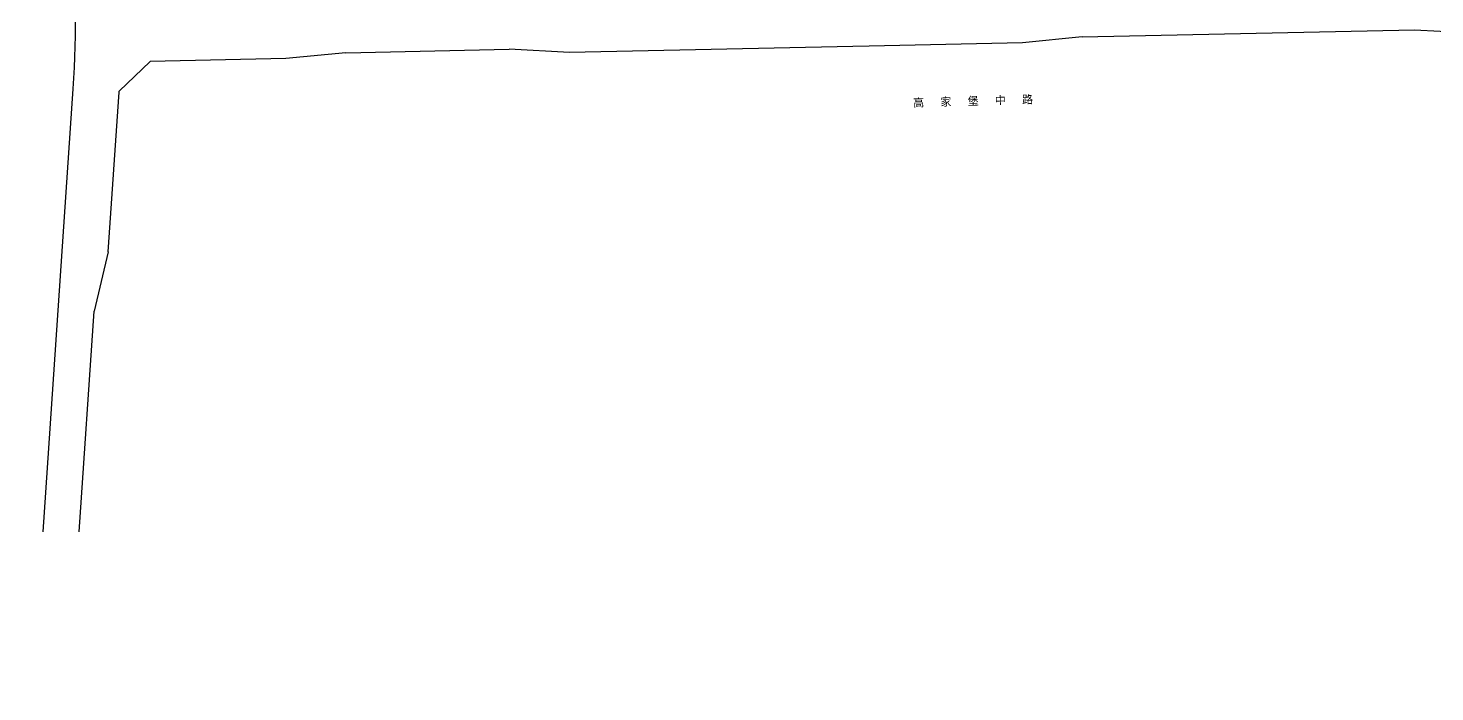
# Model space of a CAD drawing. Extents: x 529262 to 576451, y 2694391 to 2717535.
# Drawn here: x 564370 to 565073, y 2708739 to 2709071 of the extents above; entities that cross this region are included whole.
import ezdxf
from ezdxf.enums import TextEntityAlignment as Align
from ezdxf.xclip import XClip

# ---------------------------------------------------------------- set-up
doc = ezdxf.new("R2010")
doc.units = 0
doc.header["$XCLIPFRAME"] = 0
for name, color, linetype in [('PP-COM', 7, 'Continuous'), ('RD-中线', 40, 'Continuous'), ('RD-红线', 7, 'Continuous'), ('RD-路名', 7, 'Continuous')]:
    doc.layers.add(name, color=color, linetype=linetype)
doc.styles.add('黑体', font='simhei.ttf')

# ---------------------------------------------------------------- blocks, each defined once
blk = doc.blocks.new('A$C19FD0107')
at = {"layer": 'RD-中线', "color": 8, "linetype": 'Continuous'}
blk.add_lwpolyline([(-6644.21, 14081.68), (-6605.53, 14650.05, 0.021107), (-6604.44, 14692.23), (-6608.5, 14938.83, 0.001548), (-6608.56, 14941.93), (-6608.76, 14950.96)], format="xyb", dxfattribs=at)
at = {"layer": 'RD-红线', "color": 8, "linetype": 'Continuous'}
for p, q in [((-6100.98, 14675.89), (-5934.93, 14679.43)), ((-5934.93, 14679.43), (-5904.88, 14677.81)), ((-6130.93, 14673), (-6207.59, 14671.37)), ((-6100.98, 14675.89), (-6130.93, 14673)), ((-6469.18, 14668.04), (-6499.12, 14665.16)), ((-6469.18, 14668.04), (-6387.46, 14669.79)), ((-6357.42, 14668.17), (-6387.46, 14669.79)), ((-6215.78, 14671.19), (-6357.42, 14668.17))]:
    blk.add_line(p, q, dxfattribs=at)
at = {"layer": 'RD-红线', "color": 8, "linetype": 'Continuous', "flags": 128}
blk.add_lwpolyline([(-6499.12, 14665.16), (-6566.94, 14663.71)], dxfattribs=at)
at = {"layer": 'RD-红线', "color": 8}
blk.add_lwpolyline([(-6207.59, 14671.37), (-6215.78, 14671.19)], dxfattribs=at)
blk.add_lwpolyline([(-6566.94, 14663.71), (-6582.56, 14648.8, 0.388306)], format="xyb", dxfattribs=at)
at = {"layer": 'RD-红线', "color": 8, "linetype": 'Continuous'}
for points in [[(-6588.02, 14568.53), (-6582.59, 14648.34), (-6582.59, 14648.36), (-6582.56, 14648.8)], [(-6588.02, 14568.53), (-6595.05, 14538.94)], [(-6625.07, 14097.8), (-6595.05, 14538.94)]]:
    blk.add_lwpolyline(points, dxfattribs=at)

msp = doc.modelspace()

# ---------------------------------------------------------------- block references
at = {"layer": 'PP-COM'}
ref = msp.add_blockref('A$C19FD0107', (570997.993, 2694390.603), dxfattribs=at)
XClip(ref).set_block_clipping_path([(-9366.4383134884, 14428.6043910822), (-3328.4480743363, 17452.7484863754)])

# ---------------------------------------------------------------- texts
at = {"layer": 'RD-路名', "color": 7, "style": '黑体'}
msp.add_text('高   家   堡   中   路   ', height=4, rotation=1.648327, dxfattribs=at).set_placement((564846.508, 2709034.748), align=Align.MIDDLE)

doc.saveas('drawing.dxf')
